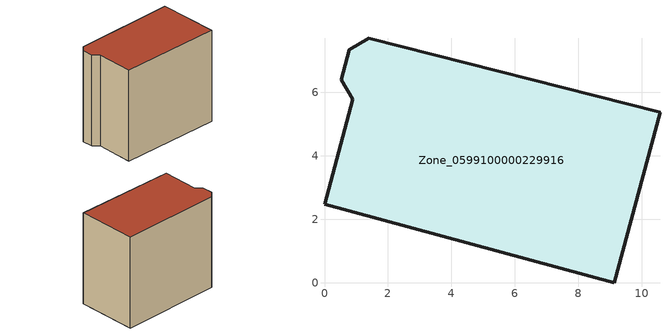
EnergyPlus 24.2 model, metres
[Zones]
Zone_0599100000229916
 floor ground (C_G): 0.89,5.79 0.53,6.4 0.78,7.35 1.39,7.71 10.57,5.38 9.13,0 0,2.48 z0
 wall outside (C_F): 9.13,0 10.57,5.38 1.39,7.71 0.78,7.35 0.53,6.4 0.89,5.79 0,2.48 9.13,0 z0:8.66
 roof outside (C_R): 0.89,5.79 0,2.48 9.13,0 10.57,5.38 1.39,7.71 0.78,7.35 0.53,6.4 z8.66
[BUILDING]
Pand.0599100000229916: North Axis=0; Terrain=City; Loads Convergence Tolerance Value=0.04; Temperature Convergence Tolerance Value=0.4; Solar Distribution=FullExterior; Maximum Number of Warmup Days=25; Minimum Number of Warmup Days=1
[Site:Location]
Rotterdam.The.Hague.AP_ZH_NLD Design_Conditions: Latitude=51.96; Longitude=4.45; Time Zone=1; Elevation=-4.5
[SITE:GROUNDTEMPERATURE:BUILDINGSURFACE]
18, 18, 18, 18, 18, 18, 18, 18, 18, 18, 18, 18
[MATERIAL] Thermal Absorptance=0.9; Solar Absorptance=0.7; Visible Absorptance=0.7
Name | Roughness | Thickness | Conductivity | Density | Specific Heat
G.TC.1946 | MediumSmooth | 0.15 | 1 | 540 | 1210
F.TC.1946 | Rough | 0.3 | 0.857143 | 1920 | 840
R.TC.1946 | MediumRough | 0.2 | 0.909091 | 1500 | 1000
[CONSTRUCTION]
C_G: G.TC.1946
C_F: F.TC.1946
C_R: R.TC.1946
[ZONE]
Zone_0599100000229916: Type=1; Multiplier=1; Ceiling Height=Autocalculate; Volume=Autocalculate; Floor Area=autocalculate; Part of Total Floor Area=Yes
[ZONEINFILTRATION:DESIGNFLOWRATE]
Infil_Zone_0599100000229916: Zone or ZoneList or Space or SpaceList=Zone_0599100000229916; Schedule=AlwaysOn; Design Flow Rate Calculation Method=Flow/Area; Flow Rate per Floor Area=0.003; Constant Term Coefficient=1; Temperature Term Coefficient=0; Velocity Term Coefficient=0; Velocity Squared Term Coefficient=0
[HVACTEMPLATE:ZONE:IDEALLOADSAIRSYSTEM]
Zone_0599100000229916: Maximum Heating Supply Air Temperature=50; Minimum Cooling Supply Air Temperature=13; Maximum Heating Supply Air Humidity Ratio=0.0156; Minimum Cooling Supply Air Humidity Ratio=0.0077; Heating Limit=NoLimit; Cooling Limit=NoLimit; Dehumidification Control Type=ConstantSensibleHeatRatio; Cooling Sensible Heat Ratio=0.7; Dehumidification Setpoint=60; Humidification Control Type=None; Humidification Setpoint=30; Outdoor Air Method=None; Outdoor Air Flow Rate per Person=0.00944; Outdoor Air Flow Rate per Zone Floor Area=0; Outdoor Air Flow Rate per Zone=0; Demand Controlled Ventilation Type=None; Outdoor Air Economizer Type=NoEconomizer; Heat Recovery Type=None; Sensible Heat Recovery Effectiveness=0.7; Latent Heat Recovery Effectiveness=0.65
[ZONECONTROL:THERMOSTAT]
ThermostatControl_Zone_0599100000229916: Zone or ZoneList=Zone_0599100000229916; Control Type Schedule=DualSetpointControlType; Control 1=Thermostat_Zone_0599100000229916; Temperature Difference Between Cutout And Setpoint=0
[THERMOSTATSETPOINT:DUALSETPOINT]
Thermostat_Zone_0599100000229916: Heating Setpoint Temperature Schedule=HeatingSetpoint_Zone_0599100000229916; Cooling Setpoint Temperature Schedule=CoolingSetpoint_Zone_0599100000229916
[SCHEDULE:COMPACT]
HeatingSetpoint_Zone_0599100000229916: Through: 12/31, For: AllDays, Until: 24:00, 21
CoolingSetpoint_Zone_0599100000229916: Through: 12/31, For: AllDays, Until: 24:00, 24
DualSetpointControlType: Through: 12/31, For: AllDays, Until: 24:00, 4
AlwaysOn: Through: 12/31, For: AllDays, Until: 24:00, 1
